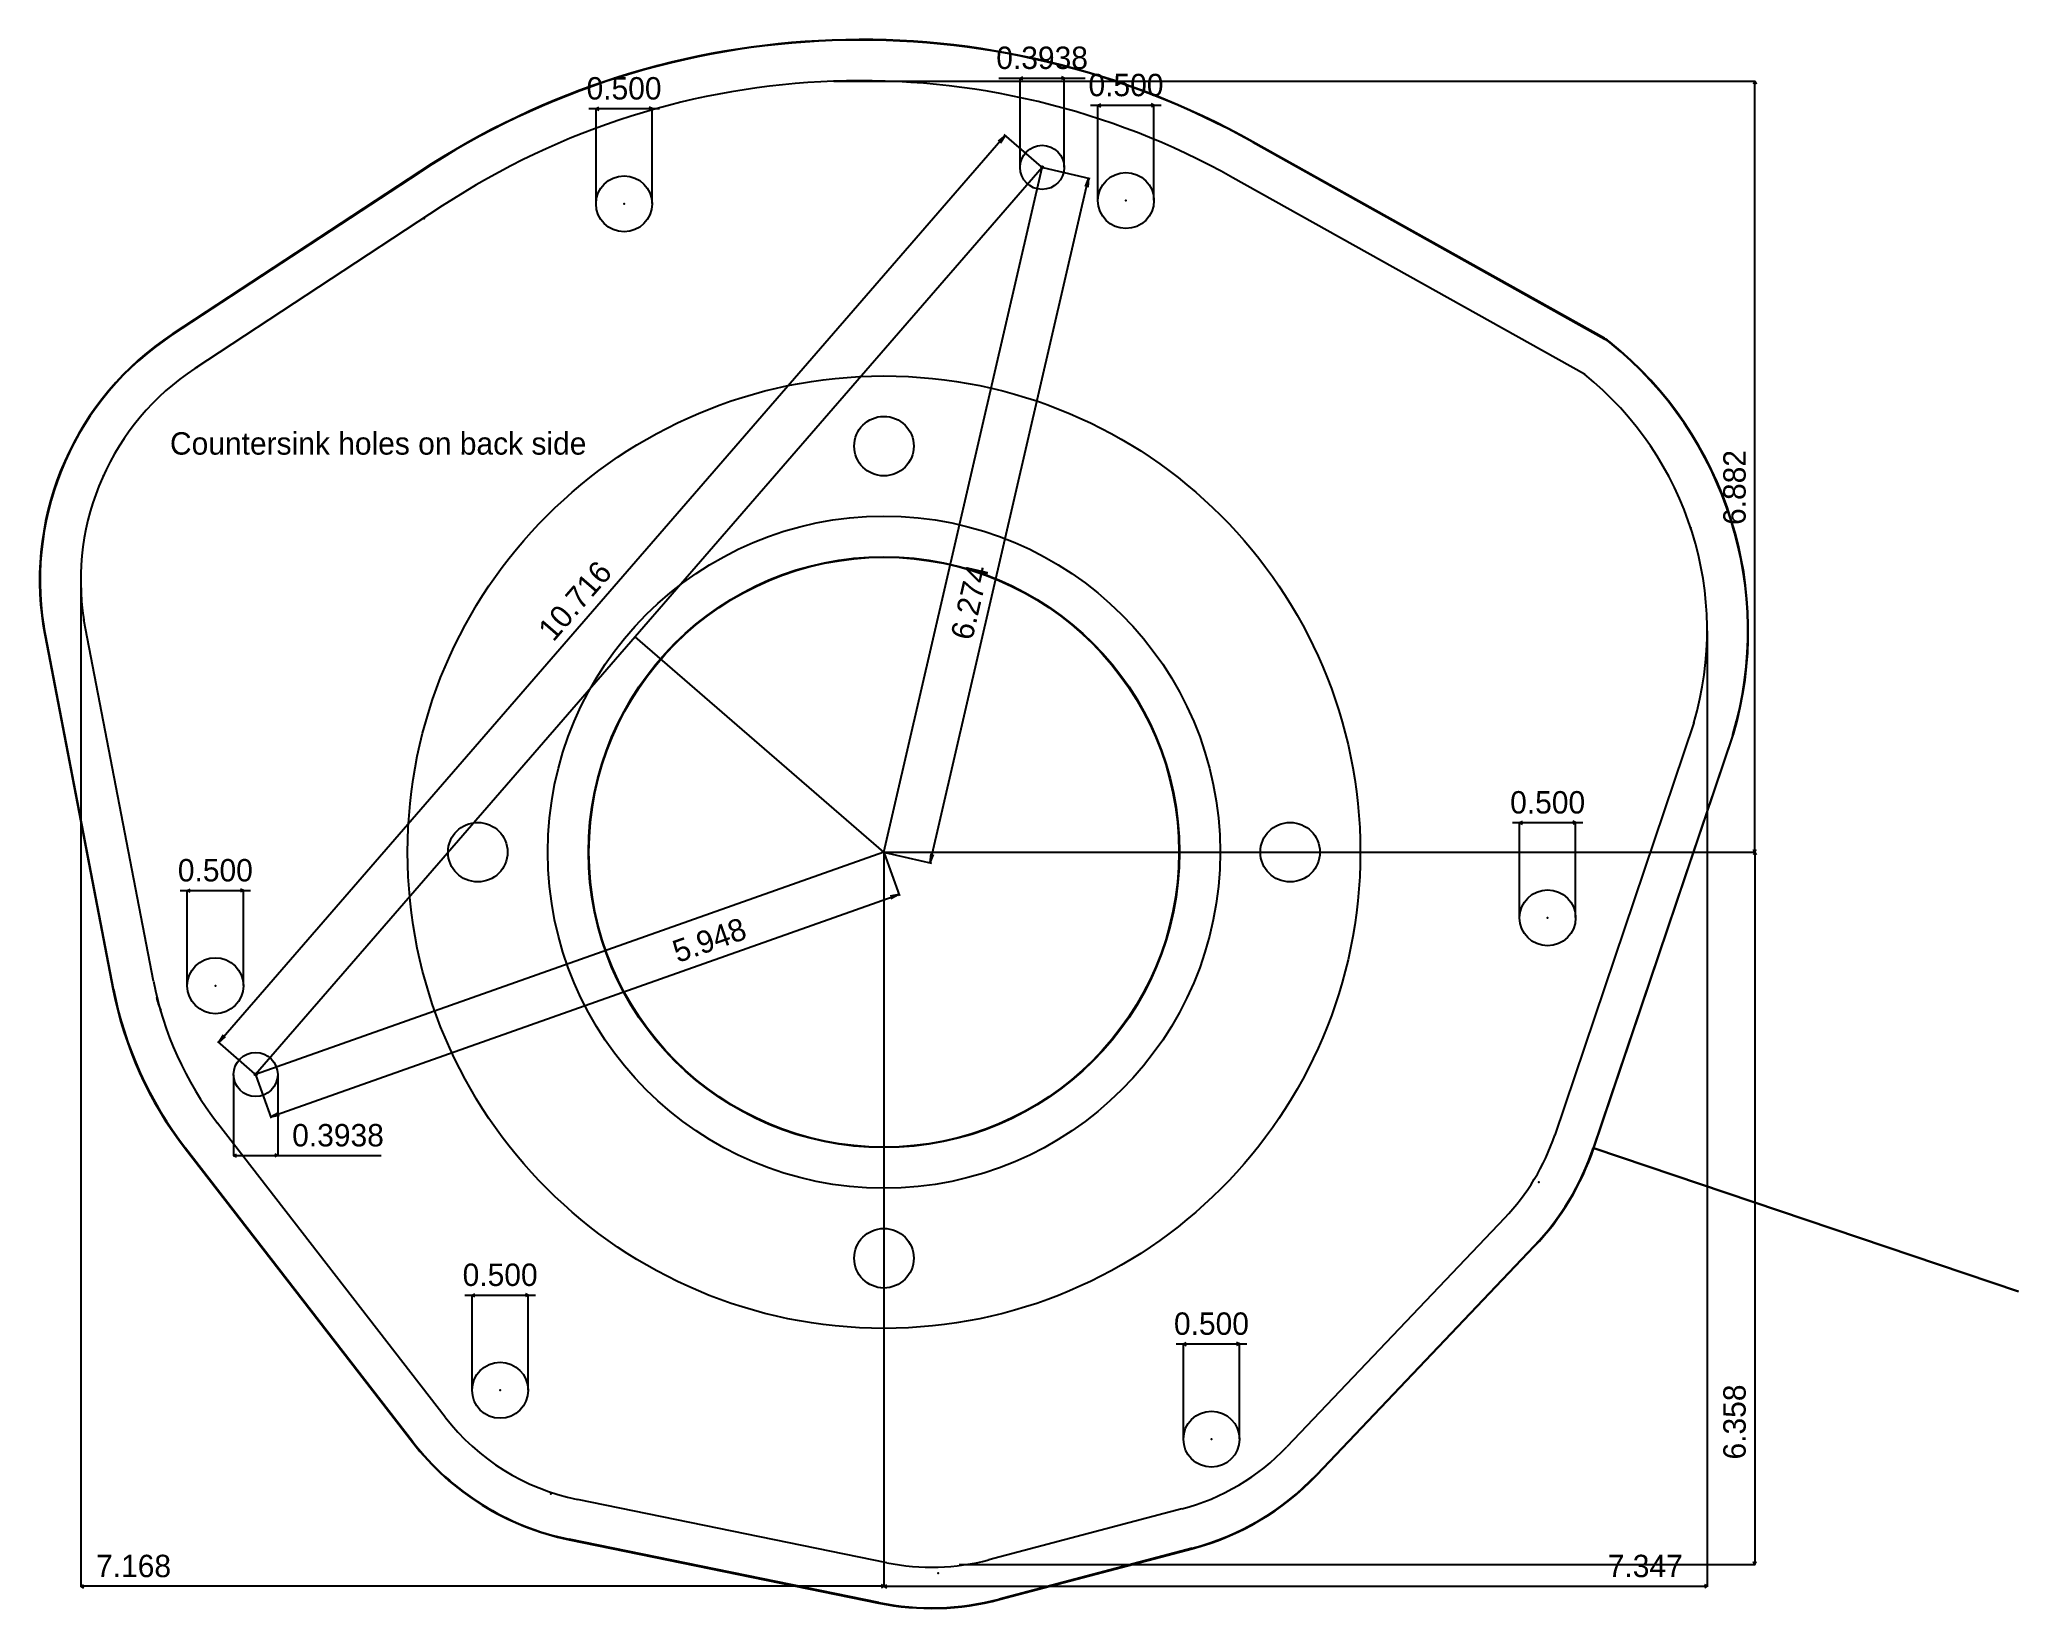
# Model space of a CAD drawing. Extents: x -7.5 to 10.1, y -6.8 to 7.3.
import ezdxf
from ezdxf.enums import TextEntityAlignment as Align

# ---------------------------------------------------------------- set-up
doc = ezdxf.new("R2010")
doc.units = 0

msp = doc.modelspace()

# ---------------------------------------------------------------- linework, layer by layer
at = {"layer": 'CAM', "color": 6, "linetype": 'CONTINUOUS'}
for p, q in [((3.290827, 6.337479), (6.427866, 4.582624)), ((6.430307, 4.586988), (3.293268, 6.341843)), ((-4.143105, 6.075853), (-6.350886, 4.624529)), ((-6.34814, 4.620351), (-4.140358, 6.071675)), ((-7.500965, 2.003846), (-6.880662, -1.220538)), ((-6.875752, -1.219593), (-7.496055, 2.00479)), ((7.572018, 1.037447), (6.329854, -2.64212)), ((6.334591, -2.643719), (7.576755, 1.035847)), ((-6.236958, -2.645349), (-4.207741, -5.267464)), ((-4.203786, -5.264404), (-6.233004, -2.642289)), ((6.334591, -2.643719), (10.124463, -3.923121)), ((10.124463, -3.923121), (6.334591, -2.643719)), ((5.802965, -3.515019), (3.859037, -5.557971)), ((3.862659, -5.561418), (5.806587, -3.518466)), ((-2.809982, -6.137954), (-0.04811, -6.703033)), ((-0.047108, -6.698134), (-2.80898, -6.133056)), ((2.750312, -6.213734), (1.029228, -6.66789)), ((1.030504, -6.672725), (2.751588, -6.218568))]:
    msp.add_line(p, q, dxfattribs=at)
for radius in [2.6375, 2.6325]:
    msp.add_circle((0, 0, -0.625), radius, dxfattribs=at)
for centre, radius, start, end in [((-0.205932, 0.086552), 7.1675, 60.777421, 123.319624), ((-0.205932, 0.086552), 7.1625, 60.777421, 123.319624), ((-4.906962, 2.428005), 2.628619, 123.319624, 189.026064), ((-4.906962, 2.428005), 2.623619, 123.319624, 189.026064), ((6.250892, 4.26626), 0.3625, 51.171645, 60.777421), ((6.250892, 4.26626), 0.3675, 51.171645, 60.777421), ((4.409085, 1.977834), 3.300041, 343.700572, 411.171645), ((4.409085, 1.977834), 3.305041, 343.700572, 411.171645), ((-7.140082, 2.073272), 0.3675, 189.026064, 190.889445), ((-7.140082, 2.073272), 0.3625, 189.026064, 190.889445), ((7.22856, 1.153392), 0.3625, 341.346126, 343.700572), ((7.22856, 1.153392), 0.3675, 341.346126, 343.700572), ((-3.573799, -0.584368), 3.3675, 190.889445, 217.735776), ((-3.573799, -0.584368), 3.3625, 190.889445, 217.735776), ((4.09146, -1.886474), 2.3625, 316.422797, 341.346126), ((4.09146, -1.886474), 2.3675, 316.422797, 341.346126), ((-2.335423, -3.818504), 2.3675, 217.735776, 258.436882), ((-2.335423, -3.818504), 2.3625, 217.735776, 258.436882), ((2.147533, -3.929426), 2.3625, 284.78216, 316.422797), ((2.147533, -3.929426), 2.3675, 284.78216, 316.422797), ((0.426449, -4.383582), 2.3675, 258.436882, 284.78216), ((0.426449, -4.383582), 2.3625, 258.436882, 284.78216)]:
    msp.add_arc(centre, radius, start, end, dxfattribs=at)
at = {"layer": 'Default', "color": 6, "linetype": 'CONTINUOUS'}
for p, q in [((6.250892, 4.26626), (3.113853, 6.021115)), ((-3.941233, 5.768763), (-6.149015, 4.317439)), ((-6.519779, -1.151112), (-7.140082, 2.073272)), ((7.22856, 1.153392), (5.986397, -2.526174)), ((-3.917106, -5.042546), (-5.946324, -2.420431)), ((5.540353, -3.265136), (3.596425, -5.308088)), ((0.025554, -6.342991), (-2.736318, -5.777913)), ((2.657822, -5.863231), (0.936738, -6.317388))]:
    msp.add_line(p, q, dxfattribs=at)
for centre, radius in [((1.411344, 6.113197), 0.1969), ((-2.319467, 5.787512), 0.25), ((1.411344, 6.113197), 0.0094), ((1.411344, 6.113197), 0.0044), ((2.159856, 5.816962), 0.25), ((5.92306, -0.586232), 0.25), ((-5.96702, -1.192433), 0.25), ((-5.607171, -1.984524), 0.1969), ((-5.607171, -1.984524), 0.0094), ((-5.607171, -1.984524), 0.0044), ((-3.425316, -4.803874), 0.25), ((2.922695, -5.240024), 0.25)]:
    msp.add_circle(centre, radius, dxfattribs=at)
at = {"layer": 'Default', "color": 9, "linetype": 'CONTINUOUS'}
for centre, radius in [((0, 0, -0.125), 4.251), ((0, 3.625), 0.265625), ((0, 0, -0.625), 3), ((-3.625, 0), 0.265625), ((3.625, 0), 0.265625), ((0, -3.625), 0.265625)]:
    msp.add_circle(centre, radius, dxfattribs=at)
at = {"layer": 'Default', "color": 6, "linetype": 'CONTINUOUS'}
for centre, radius, start, end in [((-0.205932, 0.086552), 6.8, 60.777421, 123.319624), ((-4.906962, 2.428005), 2.261119, 123.319624, 189.026064), ((4.409085, 1.977834), 2.937541, 343.700572, 411.171645), ((-3.573799, -0.584368), 3, 190.889445, 217.735776), ((-5.96702, -1.192433), 0.535, 190.889445, 204.432412), ((4.09146, -1.886474), 2, 316.422797, 341.346126), ((-2.335423, -3.818504), 2, 217.735776, 258.436882), ((2.147533, -3.929426), 2, 284.78216, 316.422797), ((0.426449, -4.383582), 2, 258.436882, 284.78216)]:
    msp.add_arc(centre, radius, start, end, dxfattribs=at)
at = {"layer": 'Default', "color": 7}
for p in [(1.411344, 6.113197), (-4.104763, 5.657828), (-2.319467, 5.787512), (2.159856, 5.816962), (-6.130139, 4.329713), (6.250892, 4.26626), (-6.966451, 3.361367), (7.199834, 2.894821), (-7.140082, 2.073272), (-2.219453, 1.923538), (7.22856, 1.153392), (7.22856, 1.153392), (0, 0), (5.92306, -0.586232), (-5.96702, -1.192433), (-5.607171, -1.984524), (5.845027, -2.944942), (-3.425316, -4.803874), (2.922695, -5.240024), (-2.973351, -5.729416), (0.484142, -6.436818)]:
    msp.add_point(p, dxfattribs=at)
at = {"layer": 'DIM', "color": 7, "linetype": 'CONTINUOUS'}
for p, q in [((1.026264, 6.910098), (1.796424, 6.910098)), ((1.214444, 6.910098), (1.239444, 6.922598)), ((1.214444, 6.115738), (1.214444, 6.913908)), ((1.214444, 6.910098), (1.239444, 6.897598)), ((1.608244, 6.910098), (1.583244, 6.922598)), ((1.608244, 6.910098), (1.583244, 6.897598)), ((1.608244, 6.115738), (1.608244, 6.913908)), ((-0.446464, 6.882206), (7.775436, 6.882206)), ((7.771626, 6.882206), (7.759126, 6.857206)), ((7.771626, 0), (7.771626, 6.882206)), ((7.771626, 6.882206), (7.784126, 6.857206)), ((-2.634547, 6.637512), (-2.004387, 6.637512)), ((-2.569467, 6.637512), (-2.544467, 6.650012)), ((-2.569467, 5.790052), (-2.569467, 6.641322)), ((-2.569467, 6.637512), (-2.544467, 6.625012)), ((-2.069467, 6.637512), (-2.094467, 6.650012)), ((-2.069467, 6.637512), (-2.094467, 6.625012)), ((-2.069467, 5.790052), (-2.069467, 6.641322)), ((1.844776, 6.666962), (2.474936, 6.666962)), ((1.909856, 6.666962), (1.934856, 6.679462)), ((1.909856, 5.819502), (1.909856, 6.670772)), ((1.909856, 6.666962), (1.934856, 6.654462)), ((2.409856, 6.666962), (2.384856, 6.679462)), ((2.409856, 6.666962), (2.384856, 6.654462)), ((2.409856, 5.819502), (2.409856, 6.670772)), ((1.081834, 6.398793), (-5.936683, -1.698927)), ((1.081834, 6.398793), (1.020369, 6.346199)), ((1.081834, 6.398793), (1.038505, 6.33048)), ((1.405202, 6.118521), (1.072621, 6.406779)), ((0.413589, -0.095485), (1.824934, 6.017712)), ((1.419264, 6.111369), (1.836813, 6.01497)), ((1.824934, 6.017712), (1.795245, 5.942462)), ((1.824934, 6.017712), (1.81863, 5.937063)), ((-7.168081, 2.425464), (-7.168081, -6.557012)), ((7.346626, 1.975294), (7.346626, -6.557012)), ((5.607979, 0.263768), (6.238139, 0.263768)), ((5.673059, 0.263768), (5.698059, 0.276268)), ((5.673059, -0.583692), (5.673059, 0.267578)), ((5.673059, 0.263768), (5.698059, 0.251268)), ((6.173059, 0.263768), (6.148059, 0.276268)), ((6.173059, 0.263768), (6.148059, 0.251268)), ((6.173059, -0.583692), (6.173059, 0.267578)), ((0.00254, 0), (7.775436, 0)), ((0.00254, 0), (7.775436, 0)), ((7.771626, 0), (7.759126, 0.025)), ((7.771626, 0), (7.759126, -0.025)), ((7.771626, 0), (7.784126, 0.025)), ((7.771626, 0), (7.771626, -6.35768)), ((7.771626, 0), (7.784126, -0.025)), ((0, -0.00254), (0, -6.557012)), ((0, -0.00254), (0, -6.557012)), ((0.002712, -0.007662), (0.137705, -0.389079)), ((0.00792, -0.001828), (0.425469, -0.098227)), ((0.413589, -0.095485), (0.419893, -0.014836)), ((0.413589, -0.095485), (0.443278, -0.020235)), ((-6.2821, -0.342433), (-5.65194, -0.342433)), ((-6.21702, -0.342433), (-6.19202, -0.329933)), ((-6.21702, -1.189893), (-6.21702, -0.338623)), ((-6.21702, -0.342433), (-6.19202, -0.354933)), ((-5.71702, -0.342433), (-5.74202, -0.329933)), ((-5.71702, -0.342433), (-5.74202, -0.354933)), ((-5.71702, -1.189893), (-5.71702, -0.338623)), ((-5.473534, -2.36211), (0.133638, -0.377586)), ((0.133638, -0.377586), (0.054218, -0.392965)), ((0.133638, -0.377586), (0.062225, -0.41559)), ((-5.613313, -1.9792), (-5.945896, -1.690942)), ((-5.936683, -1.698927), (-5.893354, -1.630614)), ((-5.936683, -1.698927), (-5.875218, -1.646333)), ((-5.804071, -1.987064), (-5.804071, -2.711761)), ((-5.604459, -1.992186), (-5.469466, -2.373604)), ((-5.410271, -1.987064), (-5.410271, -2.711761)), ((-5.473534, -2.36211), (-5.402122, -2.324106)), ((-5.473534, -2.36211), (-5.394114, -2.346731)), ((-5.804071, -2.707951), (-5.779071, -2.695451)), ((-5.804071, -2.707951), (-4.486998, -2.707951)), ((-5.804071, -2.707951), (-5.779071, -2.720451)), ((-5.410271, -2.707951), (-5.435271, -2.695451)), ((-5.410271, -2.707951), (-5.435271, -2.720451)), ((-3.740396, -3.953874), (-3.110236, -3.953874)), ((-3.675316, -3.953874), (-3.650316, -3.941374)), ((-3.675316, -4.801334), (-3.675316, -3.950064)), ((-3.675316, -3.953874), (-3.650316, -3.966374)), ((-3.175316, -3.953874), (-3.200316, -3.941374)), ((-3.175316, -3.953874), (-3.200316, -3.966374)), ((-3.175316, -4.801334), (-3.175316, -3.950064)), ((2.607615, -4.390024), (3.237775, -4.390024)), ((2.672695, -4.390024), (2.697695, -4.377524)), ((2.672695, -5.237484), (2.672695, -4.386214)), ((2.672695, -4.390024), (2.697695, -4.402524)), ((3.172695, -4.390024), (3.147695, -4.377524)), ((3.172695, -4.390024), (3.147695, -4.402524)), ((3.172695, -5.237484), (3.172695, -4.386214)), ((7.771626, -6.35768), (7.759126, -6.33268)), ((7.771626, -6.35768), (7.784126, -6.33268)), ((0.670229, -6.35768), (7.775436, -6.35768)), ((-7.168081, -6.553202), (-7.143081, -6.540702)), ((0, -6.553202), (-7.168081, -6.553202)), ((-7.168081, -6.553202), (-7.143081, -6.565702)), ((0, -6.553202), (-0.025, -6.540702)), ((0, -6.553202), (-0.025, -6.565702)), ((0, -6.553202), (0.025, -6.540702)), ((0, -6.553202), (7.346626, -6.553202)), ((0, -6.553202), (0.025, -6.565702)), ((7.346626, -6.553202), (7.321626, -6.540702)), ((7.346626, -6.553202), (7.321626, -6.565702))]:
    msp.add_line(p, q, dxfattribs=at)
at = {"layer": 'DIM', "color": 6, "linetype": 'CONTINUOUS'}
for p, q in [((1.411344, 6.113197), (-2.219453, 1.923538)), ((0, 0), (1.411344, 6.113197)), ((-2.219453, 1.923538), (-5.607171, -1.984524)), ((0, 0), (-2.219453, 1.923538)), ((0, 0), (-5.607171, -1.984524))]:
    msp.add_line(p, q, dxfattribs=at)

# ---------------------------------------------------------------- texts
at = {"layer": 'DIM', "color": 7}
for s, p in [('0.3938', (1.411344, 6.991378)), ('0.500', (-2.319467, 6.718792)), ('0.500', (2.159856, 6.748242)), ('Countersink holes on back side', (-4.513623, 3.548728)), ('0.500', (5.923059, 0.345048)), ('0.500', (-5.96702, -0.261153)), ('0.3938', (-4.872078, -2.626671)), ('0.500', (-3.425316, -3.872594)), ('0.500', (2.922695, -4.308744)), ('7.168', (-6.696943, -6.471922)), ('7.347', (6.79402, -6.471922))]:
    msp.add_text(s, height=0.2, dxfattribs=at).set_placement(p, align=Align.CENTER)
for s, rotation, p in [('6.882', 90.000003, (7.690346, 3.255446)), ('10.716', 49.083625, (-2.682782, 2.179411)), ('6.274', 76.999987, (0.862124, 2.208652)), ('5.948', 19.490199, (-1.525111, -0.87844)), ('6.358', 90.000003, (7.690346, -5.086792))]:
    msp.add_text(s, height=0.2, rotation=rotation, dxfattribs=at).set_placement(p, align=Align.CENTER)

doc.saveas('drawing.dxf')
